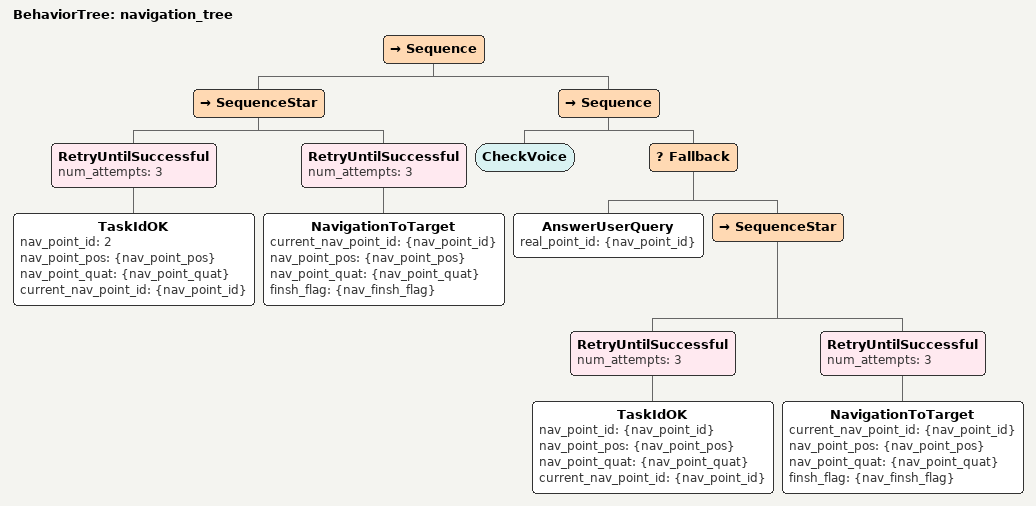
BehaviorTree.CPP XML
<root BTCPP_format="3">
    <BehaviorTree ID="navigation_tree">
        <!-- Sequence SequenceStar -->
        <Sequence>
            <SequenceStar>
                <RetryUntilSuccessful num_attempts="3">
                  <TaskIdOK nav_point_id="2"
                            nav_point_pos="{nav_point_pos}"
                            nav_point_quat="{nav_point_quat}"
                            current_nav_point_id="{nav_point_id}"/>
                </RetryUntilSuccessful>
                <RetryUntilSuccessful num_attempts="3">
                  <NavigationToTarget current_nav_point_id="{nav_point_id}"
                                      nav_point_pos="{nav_point_pos}"
                                      nav_point_quat="{nav_point_quat}"
                                      finsh_flag = "{nav_finsh_flag}"/>
                </RetryUntilSuccessful>
            </SequenceStar>
            <Sequence>
                <CheckVoice />
                <Fallback>
                    <AnswerUserQuery real_point_id="{nav_point_id}"/>
                    <SequenceStar>
                        <RetryUntilSuccessful num_attempts="3">
                          <TaskIdOK nav_point_id="{nav_point_id}"
                                    nav_point_pos="{nav_point_pos}"
                                    nav_point_quat="{nav_point_quat}"
                                    current_nav_point_id="{nav_point_id}"/>
                        </RetryUntilSuccessful>
                        <RetryUntilSuccessful num_attempts="3">
                          <NavigationToTarget current_nav_point_id="{nav_point_id}"
                                              nav_point_pos="{nav_point_pos}"
                                              nav_point_quat="{nav_point_quat}"
                                              finsh_flag = "{nav_finsh_flag}"/>
                        </RetryUntilSuccessful>
                    </SequenceStar>
                </Fallback>
            </Sequence>
        </Sequence>
    </BehaviorTree>
</root>
